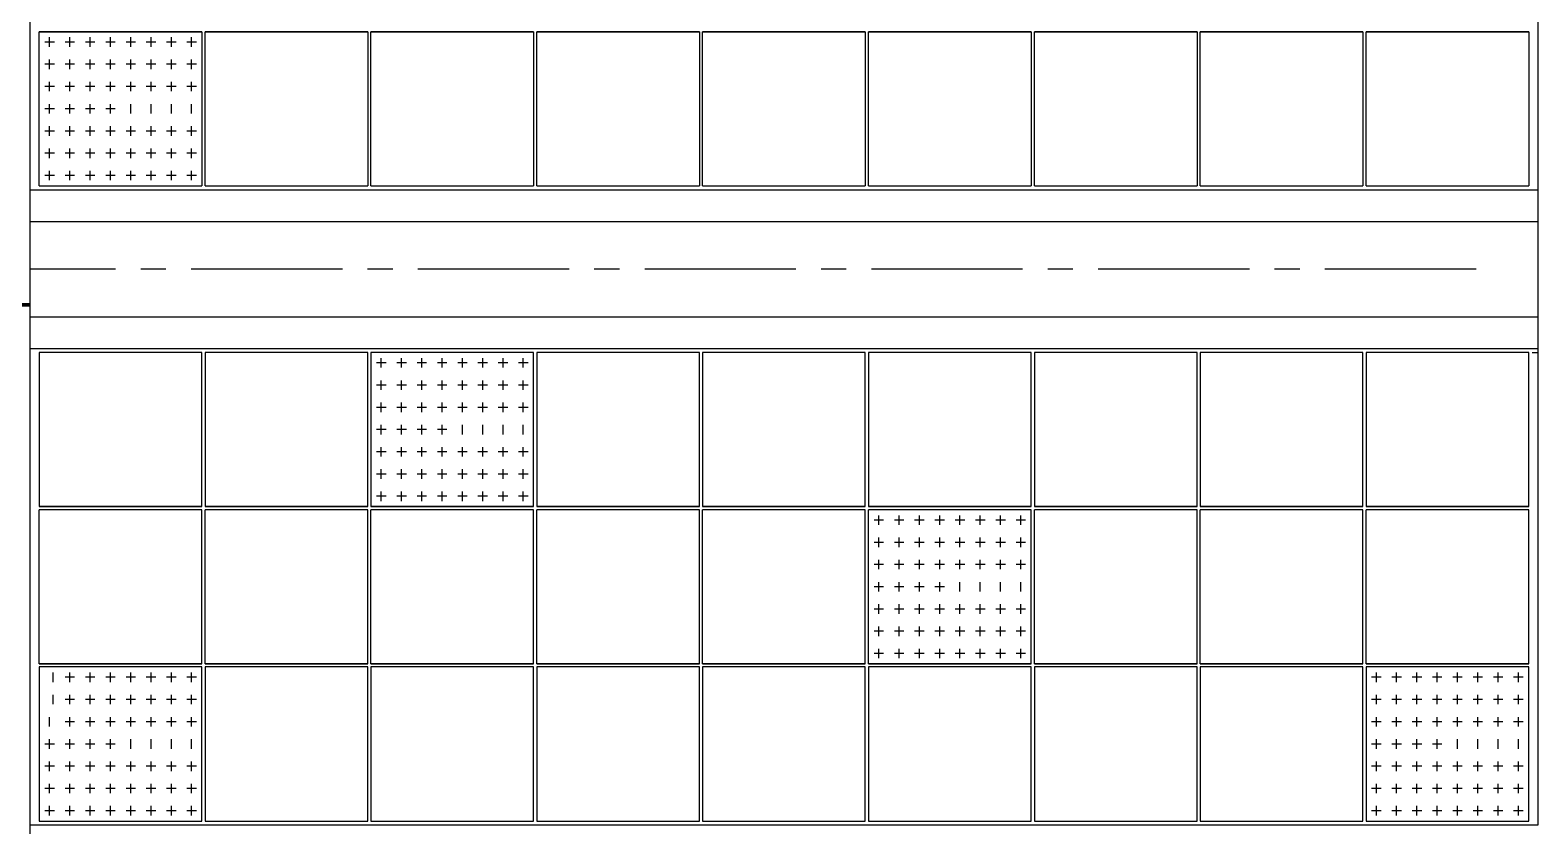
# Model space of a CAD drawing. Header units: millimetres. Extents: x 4237 to 5078, y 1819 to 2413.
# Drawn here: x 4529.2 to 4624.2, y 2078.8 to 2128.9 of the extents above; entities that cross this region are included whole.
import ezdxf

# ---------------------------------------------------------------- set-up
doc = ezdxf.new("R2010")
doc.units = ezdxf.units.MM
doc.header["$LTSCALE"] = 0.5
doc.linetypes.add('CENTER2', pattern=[28.575, 19.05, -3.175, 3.175, -3.175])
doc.layers.add('反冲洗管线', color=161, linetype='Continuous', lineweight=70)
for name, color, linetype in [('尺寸标注', 3, 'Continuous'), ('槽等滤池内部构造', 41, 'Continuous'), ('滤板等构造', 5, 'Continuous'), ('点划线', 4, 'CENTER2')]:
    doc.layers.add(name, color=color, linetype=linetype)

msp = doc.modelspace()

# ---------------------------------------------------------------- linework, layer by layer
for p, q in [((4529.217, 2078.809), (4529.217, 2148.809)), ((4624.217, 2148.809), (4624.217, 2078.809)), ((4624.217, 2078.809), (4529.217, 2078.809))]:
    msp.add_line(p, q)
at = {"color": 0}
msp.add_line((4623.867, 2108.559), (4624.217, 2108.559), dxfattribs=at)
for p in [(4531.721, 2128.109), (4533, 2128.109), (4534.278, 2128.109), (4535.557, 2128.109), (4536.835, 2128.109), (4538.114, 2128.109), (4531.721, 2126.709), (4531.721, 2126.709), (4533, 2126.709), (4534.278, 2126.709), (4535.557, 2126.709), (4536.835, 2126.709), (4538.114, 2126.709), (4531.721, 2125.309), (4531.721, 2125.309), (4533, 2125.309), (4534.278, 2125.309), (4535.557, 2125.309), (4536.835, 2125.309), (4538.114, 2125.309), (4531.721, 2123.909), (4531.721, 2123.909), (4533, 2123.909), (4534.278, 2123.909), (4531.721, 2122.509), (4531.721, 2122.509), (4533, 2122.509), (4534.278, 2122.509), (4535.557, 2122.509), (4536.835, 2122.509), (4538.114, 2122.509), (4531.721, 2121.109), (4531.721, 2121.109), (4533, 2121.109), (4534.278, 2121.109), (4535.557, 2121.109), (4536.835, 2121.109), (4538.114, 2121.109), (4531.721, 2119.709), (4533, 2119.709), (4534.278, 2119.709), (4535.557, 2119.709), (4536.835, 2119.709), (4538.114, 2119.709), (4552.621, 2107.909), (4553.9, 2107.909), (4555.178, 2107.909), (4556.457, 2107.909), (4557.735, 2107.909), (4559.014, 2107.909), (4552.621, 2106.509), (4552.621, 2106.509), (4553.9, 2106.509), (4555.178, 2106.509), (4556.457, 2106.509), (4557.735, 2106.509), (4559.014, 2106.509), (4552.621, 2105.109), (4552.621, 2105.109), (4553.9, 2105.109), (4555.178, 2105.109), (4556.457, 2105.109), (4557.735, 2105.109), (4559.014, 2105.109), (4552.621, 2103.709), (4552.621, 2103.709), (4553.9, 2103.709), (4555.178, 2103.709), (4552.621, 2102.309), (4552.621, 2102.309), (4553.9, 2102.309), (4555.178, 2102.309), (4556.457, 2102.309), (4557.735, 2102.309), (4559.014, 2102.309), (4552.621, 2100.909), (4552.621, 2100.909), (4553.9, 2100.909), (4555.178, 2100.909), (4556.457, 2100.909), (4557.735, 2100.909), (4559.014, 2100.909), (4552.621, 2099.509), (4553.9, 2099.509), (4555.178, 2099.509), (4556.457, 2099.509), (4557.735, 2099.509), (4559.014, 2099.509), (4583.971, 2098.009), (4585.25, 2098.009), (4586.528, 2098.009), (4587.807, 2098.009), (4589.085, 2098.009), (4590.364, 2098.009), (4583.971, 2096.609), (4583.971, 2096.609), (4585.25, 2096.609), (4586.528, 2096.609), (4587.807, 2096.609), (4589.085, 2096.609), (4590.364, 2096.609), (4583.971, 2095.209), (4583.971, 2095.209), (4585.25, 2095.209), (4586.528, 2095.209), (4587.807, 2095.209), (4589.085, 2095.209), (4590.364, 2095.209), (4583.971, 2093.809), (4583.971, 2093.809), (4585.25, 2093.809), (4586.528, 2093.809), (4583.971, 2092.409), (4583.971, 2092.409), (4585.25, 2092.409), (4586.528, 2092.409), (4587.807, 2092.409), (4589.085, 2092.409), (4590.364, 2092.409), (4583.971, 2091.009), (4583.971, 2091.009), (4585.25, 2091.009), (4586.528, 2091.009), (4587.807, 2091.009), (4589.085, 2091.009), (4590.364, 2091.009), (4583.971, 2089.609), (4585.25, 2089.609), (4586.528, 2089.609), (4587.807, 2089.609), (4589.085, 2089.609), (4590.364, 2089.609), (4531.721, 2088.109), (4533, 2088.109), (4534.278, 2088.109), (4535.557, 2088.109), (4536.835, 2088.109), (4538.114, 2088.109), (4615.321, 2088.109), (4616.6, 2088.109), (4617.878, 2088.109), (4619.157, 2088.109), (4620.435, 2088.109), (4621.714, 2088.109), (4531.721, 2086.709), (4531.721, 2086.709), (4533, 2086.709), (4534.278, 2086.709), (4535.557, 2086.709), (4536.835, 2086.709), (4538.114, 2086.709), (4615.321, 2086.709), (4615.321, 2086.709), (4616.6, 2086.709), (4617.878, 2086.709), (4619.157, 2086.709), (4620.435, 2086.709), (4621.714, 2086.709), (4531.721, 2085.309), (4531.721, 2085.309), (4533, 2085.309), (4534.278, 2085.309), (4535.557, 2085.309), (4536.835, 2085.309), (4538.114, 2085.309), (4615.321, 2085.309), (4615.321, 2085.309), (4616.6, 2085.309), (4617.878, 2085.309), (4619.157, 2085.309), (4620.435, 2085.309), (4621.714, 2085.309), (4531.721, 2083.909), (4531.721, 2083.909), (4533, 2083.909), (4534.278, 2083.909), (4615.321, 2083.909), (4615.321, 2083.909), (4616.6, 2083.909), (4617.878, 2083.909), (4531.721, 2082.509), (4531.721, 2082.509), (4533, 2082.509), (4534.278, 2082.509), (4535.557, 2082.509), (4536.835, 2082.509), (4538.114, 2082.509), (4615.321, 2082.509), (4615.321, 2082.509), (4616.6, 2082.509), (4617.878, 2082.509), (4619.157, 2082.509), (4620.435, 2082.509), (4621.714, 2082.509), (4531.721, 2081.109), (4531.721, 2081.109), (4533, 2081.109), (4534.278, 2081.109), (4535.557, 2081.109), (4536.835, 2081.109), (4538.114, 2081.109), (4615.321, 2081.109), (4615.321, 2081.109), (4616.6, 2081.109), (4617.878, 2081.109), (4619.157, 2081.109), (4620.435, 2081.109), (4621.714, 2081.109), (4531.721, 2079.709), (4533, 2079.709), (4534.278, 2079.709), (4535.557, 2079.709), (4536.835, 2079.709), (4538.114, 2079.709), (4615.321, 2079.709), (4616.6, 2079.709), (4617.878, 2079.709), (4619.157, 2079.709), (4620.435, 2079.709), (4621.714, 2079.709)]:
    msp.add_point(p)
at = {"layer": '反冲洗管线'}
msp.add_line((4523.917, 2111.559), (4529.217, 2111.559), dxfattribs=at)
at = {"layer": '尺寸标注', "color": 0}
for p, q in [((4529.217, 1934.809), (4529.217, 2148.809)), ((4624.217, 2078.809), (4529.217, 2078.809))]:
    msp.add_line(p, q, dxfattribs=at)
at = {"layer": '槽等滤池内部构造'}
for p, q in [((4529.217, 2118.809), (4624.217, 2118.809)), ((4529.217, 2116.809), (4624.217, 2116.809)), ((4529.217, 2110.809), (4624.217, 2110.809)), ((4529.217, 2108.809), (4624.217, 2108.809))]:
    msp.add_line(p, q, dxfattribs=at)
at = {"layer": '滤板等构造'}
for p, q in [((4540.042, 2128.759), (4529.792, 2128.759)), ((4529.792, 2128.759), (4540.042, 2128.759)), ((4529.792, 2119.059), (4529.792, 2128.759)), ((4530.742, 2128.109), (4530.142, 2128.109)), ((4530.442, 2127.809), (4530.442, 2128.409)), ((4532.021, 2128.109), (4531.421, 2128.109)), ((4531.721, 2127.809), (4531.721, 2128.409)), ((4533.3, 2128.109), (4532.7, 2128.109)), ((4533, 2127.809), (4533, 2128.409)), ((4534.578, 2128.109), (4533.978, 2128.109)), ((4534.278, 2127.809), (4534.278, 2128.409)), ((4535.857, 2128.109), (4535.257, 2128.109)), ((4535.557, 2127.809), (4535.557, 2128.409)), ((4537.135, 2128.109), (4536.535, 2128.109)), ((4536.835, 2127.809), (4536.835, 2128.409)), ((4538.414, 2128.109), (4537.814, 2128.109)), ((4538.114, 2127.809), (4538.114, 2128.409)), ((4539.692, 2128.109), (4539.092, 2128.109)), ((4539.392, 2127.809), (4539.392, 2128.409)), ((4540.042, 2128.759), (4540.042, 2119.059)), ((4550.492, 2128.759), (4540.242, 2128.759)), ((4540.242, 2128.759), (4550.492, 2128.759)), ((4540.242, 2119.059), (4540.242, 2128.759)), ((4550.492, 2128.759), (4550.492, 2119.059)), ((4560.942, 2128.759), (4550.692, 2128.759)), ((4550.692, 2128.759), (4560.942, 2128.759)), ((4550.692, 2119.059), (4550.692, 2128.759)), ((4560.942, 2128.759), (4560.942, 2119.059)), ((4571.392, 2128.759), (4561.142, 2128.759)), ((4561.142, 2128.759), (4571.392, 2128.759)), ((4561.142, 2119.059), (4561.142, 2128.759)), ((4571.392, 2128.759), (4571.392, 2119.059)), ((4581.842, 2128.759), (4571.592, 2128.759)), ((4571.592, 2128.759), (4581.842, 2128.759)), ((4571.592, 2119.059), (4571.592, 2128.759)), ((4581.842, 2128.759), (4581.842, 2119.059)), ((4592.292, 2128.759), (4582.042, 2128.759)), ((4582.042, 2128.759), (4592.292, 2128.759)), ((4582.042, 2119.059), (4582.042, 2128.759)), ((4592.292, 2128.759), (4592.292, 2119.059)), ((4602.742, 2128.759), (4592.492, 2128.759)), ((4592.492, 2128.759), (4602.742, 2128.759)), ((4592.492, 2119.059), (4592.492, 2128.759)), ((4602.742, 2128.759), (4602.742, 2119.059)), ((4613.192, 2128.759), (4602.942, 2128.759)), ((4602.942, 2128.759), (4613.192, 2128.759)), ((4602.942, 2119.059), (4602.942, 2128.759)), ((4613.192, 2128.759), (4613.192, 2119.059)), ((4623.642, 2128.759), (4613.392, 2128.759)), ((4613.392, 2128.759), (4623.642, 2128.759)), ((4613.392, 2119.059), (4613.392, 2128.759)), ((4623.642, 2128.759), (4623.642, 2119.059)), ((4530.742, 2126.709), (4530.142, 2126.709)), ((4530.442, 2126.409), (4530.442, 2127.009)), ((4532.021, 2126.709), (4531.421, 2126.709)), ((4531.721, 2126.409), (4531.721, 2127.009)), ((4533.3, 2126.709), (4532.7, 2126.709)), ((4533, 2126.409), (4533, 2127.009)), ((4534.578, 2126.709), (4533.978, 2126.709)), ((4534.278, 2126.409), (4534.278, 2127.009)), ((4535.857, 2126.709), (4535.257, 2126.709)), ((4535.557, 2126.409), (4535.557, 2127.009)), ((4537.135, 2126.709), (4536.535, 2126.709)), ((4536.835, 2126.409), (4536.835, 2127.009)), ((4538.414, 2126.709), (4537.814, 2126.709)), ((4538.114, 2126.409), (4538.114, 2127.009)), ((4539.692, 2126.709), (4539.092, 2126.709)), ((4539.392, 2126.409), (4539.392, 2127.009)), ((4530.742, 2125.309), (4530.142, 2125.309)), ((4530.442, 2125.009), (4530.442, 2125.609)), ((4532.021, 2125.309), (4531.421, 2125.309)), ((4531.721, 2125.009), (4531.721, 2125.609)), ((4533.3, 2125.309), (4532.7, 2125.309)), ((4533, 2125.009), (4533, 2125.609)), ((4534.578, 2125.309), (4533.978, 2125.309)), ((4534.278, 2125.009), (4534.278, 2125.609)), ((4535.857, 2125.309), (4535.257, 2125.309)), ((4535.557, 2125.009), (4535.557, 2125.609)), ((4537.135, 2125.309), (4536.535, 2125.309)), ((4536.835, 2125.009), (4536.835, 2125.609)), ((4538.414, 2125.309), (4537.814, 2125.309)), ((4538.114, 2125.009), (4538.114, 2125.609)), ((4539.692, 2125.309), (4539.092, 2125.309)), ((4539.392, 2125.009), (4539.392, 2125.609)), ((4530.442, 2123.609), (4530.442, 2124.209)), ((4531.721, 2123.609), (4531.721, 2124.209)), ((4533, 2123.609), (4533, 2124.209)), ((4534.278, 2123.609), (4534.278, 2124.209)), ((4535.557, 2123.609), (4535.557, 2124.209)), ((4536.835, 2123.609), (4536.835, 2124.209)), ((4538.114, 2123.609), (4538.114, 2124.209)), ((4539.392, 2123.609), (4539.392, 2124.209)), ((4530.742, 2123.909), (4530.142, 2123.909)), ((4532.021, 2123.909), (4531.421, 2123.909)), ((4533.3, 2123.909), (4532.7, 2123.909)), ((4534.578, 2123.909), (4533.978, 2123.909)), ((4530.742, 2122.509), (4530.142, 2122.509)), ((4530.442, 2122.209), (4530.442, 2122.809)), ((4532.021, 2122.509), (4531.421, 2122.509)), ((4531.721, 2122.209), (4531.721, 2122.809)), ((4533.3, 2122.509), (4532.7, 2122.509)), ((4533, 2122.209), (4533, 2122.809)), ((4534.578, 2122.509), (4533.978, 2122.509)), ((4534.278, 2122.209), (4534.278, 2122.809)), ((4535.857, 2122.509), (4535.257, 2122.509)), ((4535.557, 2122.209), (4535.557, 2122.809)), ((4537.135, 2122.509), (4536.535, 2122.509)), ((4536.835, 2122.209), (4536.835, 2122.809)), ((4538.414, 2122.509), (4537.814, 2122.509)), ((4538.114, 2122.209), (4538.114, 2122.809)), ((4539.692, 2122.509), (4539.092, 2122.509)), ((4539.392, 2122.209), (4539.392, 2122.809)), ((4530.442, 2120.809), (4530.442, 2121.409)), ((4531.721, 2120.809), (4531.721, 2121.409)), ((4533, 2120.809), (4533, 2121.409)), ((4534.278, 2120.809), (4534.278, 2121.409)), ((4535.557, 2120.809), (4535.557, 2121.409)), ((4536.835, 2120.809), (4536.835, 2121.409)), ((4538.114, 2120.809), (4538.114, 2121.409)), ((4539.392, 2120.809), (4539.392, 2121.409)), ((4530.742, 2121.109), (4530.142, 2121.109)), ((4532.021, 2121.109), (4531.421, 2121.109)), ((4533.3, 2121.109), (4532.7, 2121.109)), ((4534.578, 2121.109), (4533.978, 2121.109)), ((4535.857, 2121.109), (4535.257, 2121.109)), ((4537.135, 2121.109), (4536.535, 2121.109)), ((4538.414, 2121.109), (4537.814, 2121.109)), ((4539.692, 2121.109), (4539.092, 2121.109)), ((4530.742, 2119.709), (4530.142, 2119.709)), ((4530.442, 2119.409), (4530.442, 2120.009)), ((4532.021, 2119.709), (4531.421, 2119.709)), ((4531.721, 2119.409), (4531.721, 2120.009)), ((4533.3, 2119.709), (4532.7, 2119.709)), ((4533, 2119.409), (4533, 2120.009)), ((4534.578, 2119.709), (4533.978, 2119.709)), ((4534.278, 2119.409), (4534.278, 2120.009)), ((4535.857, 2119.709), (4535.257, 2119.709)), ((4535.557, 2119.409), (4535.557, 2120.009)), ((4537.135, 2119.709), (4536.535, 2119.709)), ((4536.835, 2119.409), (4536.835, 2120.009)), ((4538.414, 2119.709), (4537.814, 2119.709)), ((4538.114, 2119.409), (4538.114, 2120.009)), ((4539.692, 2119.709), (4539.092, 2119.709)), ((4539.392, 2119.409), (4539.392, 2120.009)), ((4529.792, 2119.059), (4540.042, 2119.059)), ((4540.242, 2119.059), (4550.492, 2119.059)), ((4550.692, 2119.059), (4560.942, 2119.059)), ((4561.142, 2119.059), (4571.392, 2119.059)), ((4571.592, 2119.059), (4581.842, 2119.059)), ((4582.042, 2119.059), (4592.292, 2119.059)), ((4592.492, 2119.059), (4602.742, 2119.059)), ((4602.942, 2119.059), (4613.192, 2119.059)), ((4613.392, 2119.059), (4623.642, 2119.059)), ((4540.042, 2108.559), (4529.792, 2108.559)), ((4529.792, 2108.559), (4529.792, 2098.859)), ((4540.042, 2098.859), (4540.042, 2108.559)), ((4550.492, 2108.559), (4540.242, 2108.559)), ((4540.242, 2108.559), (4540.242, 2098.859)), ((4550.492, 2098.859), (4550.492, 2108.559)), ((4560.942, 2108.559), (4550.692, 2108.559)), ((4550.692, 2108.559), (4550.692, 2098.859)), ((4551.342, 2107.609), (4551.342, 2108.209)), ((4552.621, 2107.609), (4552.621, 2108.209)), ((4553.9, 2107.609), (4553.9, 2108.209)), ((4555.178, 2107.609), (4555.178, 2108.209)), ((4556.457, 2107.609), (4556.457, 2108.209)), ((4557.735, 2107.609), (4557.735, 2108.209)), ((4559.014, 2107.609), (4559.014, 2108.209)), ((4560.292, 2107.609), (4560.292, 2108.209)), ((4560.942, 2098.859), (4560.942, 2108.559)), ((4571.392, 2108.559), (4561.142, 2108.559)), ((4561.142, 2108.559), (4561.142, 2098.859)), ((4571.392, 2098.859), (4571.392, 2108.559)), ((4581.842, 2108.559), (4571.592, 2108.559)), ((4571.592, 2108.559), (4571.592, 2098.859)), ((4581.842, 2098.859), (4581.842, 2108.559)), ((4592.292, 2108.559), (4582.042, 2108.559)), ((4582.042, 2108.559), (4582.042, 2098.859)), ((4592.292, 2098.859), (4592.292, 2108.559)), ((4602.742, 2108.559), (4592.492, 2108.559)), ((4592.492, 2108.559), (4592.492, 2098.859)), ((4602.742, 2098.859), (4602.742, 2108.559)), ((4613.192, 2108.559), (4602.942, 2108.559)), ((4602.942, 2108.559), (4602.942, 2098.859)), ((4613.192, 2098.859), (4613.192, 2108.559)), ((4623.642, 2108.559), (4613.392, 2108.559)), ((4613.392, 2108.559), (4613.392, 2098.859)), ((4623.642, 2098.859), (4623.642, 2108.559)), ((4551.642, 2107.909), (4551.042, 2107.909)), ((4552.921, 2107.909), (4552.321, 2107.909)), ((4554.2, 2107.909), (4553.6, 2107.909)), ((4555.478, 2107.909), (4554.878, 2107.909)), ((4556.757, 2107.909), (4556.157, 2107.909)), ((4558.035, 2107.909), (4557.435, 2107.909)), ((4559.314, 2107.909), (4558.714, 2107.909)), ((4560.592, 2107.909), (4559.992, 2107.909)), ((4551.642, 2106.509), (4551.042, 2106.509)), ((4551.342, 2106.209), (4551.342, 2106.809)), ((4552.921, 2106.509), (4552.321, 2106.509)), ((4552.621, 2106.209), (4552.621, 2106.809)), ((4554.2, 2106.509), (4553.6, 2106.509)), ((4553.9, 2106.209), (4553.9, 2106.809)), ((4555.478, 2106.509), (4554.878, 2106.509)), ((4555.178, 2106.209), (4555.178, 2106.809)), ((4556.757, 2106.509), (4556.157, 2106.509)), ((4556.457, 2106.209), (4556.457, 2106.809)), ((4558.035, 2106.509), (4557.435, 2106.509)), ((4557.735, 2106.209), (4557.735, 2106.809)), ((4559.314, 2106.509), (4558.714, 2106.509)), ((4559.014, 2106.209), (4559.014, 2106.809)), ((4560.592, 2106.509), (4559.992, 2106.509)), ((4560.292, 2106.209), (4560.292, 2106.809)), ((4551.342, 2104.809), (4551.342, 2105.409)), ((4552.621, 2104.809), (4552.621, 2105.409)), ((4553.9, 2104.809), (4553.9, 2105.409)), ((4555.178, 2104.809), (4555.178, 2105.409)), ((4556.457, 2104.809), (4556.457, 2105.409)), ((4557.735, 2104.809), (4557.735, 2105.409)), ((4559.014, 2104.809), (4559.014, 2105.409)), ((4560.292, 2104.809), (4560.292, 2105.409)), ((4551.642, 2105.109), (4551.042, 2105.109)), ((4552.921, 2105.109), (4552.321, 2105.109)), ((4554.2, 2105.109), (4553.6, 2105.109)), ((4555.478, 2105.109), (4554.878, 2105.109)), ((4556.757, 2105.109), (4556.157, 2105.109)), ((4558.035, 2105.109), (4557.435, 2105.109)), ((4559.314, 2105.109), (4558.714, 2105.109)), ((4560.592, 2105.109), (4559.992, 2105.109)), ((4551.642, 2103.709), (4551.042, 2103.709)), ((4551.342, 2103.409), (4551.342, 2104.009)), ((4552.921, 2103.709), (4552.321, 2103.709)), ((4552.621, 2103.409), (4552.621, 2104.009)), ((4554.2, 2103.709), (4553.6, 2103.709)), ((4553.9, 2103.409), (4553.9, 2104.009)), ((4555.478, 2103.709), (4554.878, 2103.709)), ((4555.178, 2103.409), (4555.178, 2104.009)), ((4556.457, 2103.409), (4556.457, 2104.009)), ((4557.735, 2103.409), (4557.735, 2104.009)), ((4559.014, 2103.409), (4559.014, 2104.009)), ((4560.292, 2103.409), (4560.292, 2104.009)), ((4551.342, 2102.009), (4551.342, 2102.609)), ((4552.621, 2102.009), (4552.621, 2102.609)), ((4553.9, 2102.009), (4553.9, 2102.609)), ((4555.178, 2102.009), (4555.178, 2102.609)), ((4556.457, 2102.009), (4556.457, 2102.609)), ((4557.735, 2102.009), (4557.735, 2102.609)), ((4559.014, 2102.009), (4559.014, 2102.609)), ((4560.292, 2102.009), (4560.292, 2102.609)), ((4551.642, 2102.309), (4551.042, 2102.309)), ((4552.921, 2102.309), (4552.321, 2102.309)), ((4554.2, 2102.309), (4553.6, 2102.309)), ((4555.478, 2102.309), (4554.878, 2102.309)), ((4556.757, 2102.309), (4556.157, 2102.309)), ((4558.035, 2102.309), (4557.435, 2102.309)), ((4559.314, 2102.309), (4558.714, 2102.309)), ((4560.592, 2102.309), (4559.992, 2102.309)), ((4551.642, 2100.909), (4551.042, 2100.909)), ((4551.342, 2100.609), (4551.342, 2101.209)), ((4552.921, 2100.909), (4552.321, 2100.909)), ((4552.621, 2100.609), (4552.621, 2101.209)), ((4554.2, 2100.909), (4553.6, 2100.909)), ((4553.9, 2100.609), (4553.9, 2101.209)), ((4555.478, 2100.909), (4554.878, 2100.909)), ((4555.178, 2100.609), (4555.178, 2101.209)), ((4556.757, 2100.909), (4556.157, 2100.909)), ((4556.457, 2100.609), (4556.457, 2101.209)), ((4558.035, 2100.909), (4557.435, 2100.909)), ((4557.735, 2100.609), (4557.735, 2101.209)), ((4559.314, 2100.909), (4558.714, 2100.909)), ((4559.014, 2100.609), (4559.014, 2101.209)), ((4560.592, 2100.909), (4559.992, 2100.909)), ((4560.292, 2100.609), (4560.292, 2101.209)), ((4551.642, 2099.509), (4551.042, 2099.509)), ((4551.342, 2099.209), (4551.342, 2099.809)), ((4552.921, 2099.509), (4552.321, 2099.509)), ((4552.621, 2099.209), (4552.621, 2099.809)), ((4554.2, 2099.509), (4553.6, 2099.509)), ((4553.9, 2099.209), (4553.9, 2099.809)), ((4555.478, 2099.509), (4554.878, 2099.509)), ((4555.178, 2099.209), (4555.178, 2099.809)), ((4556.757, 2099.509), (4556.157, 2099.509)), ((4556.457, 2099.209), (4556.457, 2099.809)), ((4558.035, 2099.509), (4557.435, 2099.509)), ((4557.735, 2099.209), (4557.735, 2099.809)), ((4559.314, 2099.509), (4558.714, 2099.509)), ((4559.014, 2099.209), (4559.014, 2099.809)), ((4560.592, 2099.509), (4559.992, 2099.509)), ((4560.292, 2099.209), (4560.292, 2099.809)), ((4540.042, 2098.859), (4529.792, 2098.859)), ((4529.792, 2098.859), (4540.042, 2098.859)), ((4529.792, 2088.959), (4529.792, 2098.659)), ((4540.042, 2098.659), (4529.792, 2098.659)), ((4540.042, 2088.959), (4540.042, 2098.659)), ((4550.492, 2098.859), (4540.242, 2098.859)), ((4540.242, 2098.859), (4550.492, 2098.859)), ((4540.242, 2088.959), (4540.242, 2098.659)), ((4550.492, 2098.659), (4540.242, 2098.659)), ((4550.492, 2088.959), (4550.492, 2098.659)), ((4560.942, 2098.859), (4550.692, 2098.859)), ((4550.692, 2098.859), (4560.942, 2098.859)), ((4550.692, 2088.959), (4550.692, 2098.659)), ((4560.942, 2098.659), (4550.692, 2098.659)), ((4560.942, 2088.959), (4560.942, 2098.659)), ((4571.392, 2098.859), (4561.142, 2098.859)), ((4561.142, 2098.859), (4571.392, 2098.859)), ((4561.142, 2088.959), (4561.142, 2098.659)), ((4571.392, 2098.659), (4561.142, 2098.659)), ((4571.392, 2088.959), (4571.392, 2098.659)), ((4581.842, 2098.859), (4571.592, 2098.859)), ((4571.592, 2098.859), (4581.842, 2098.859)), ((4571.592, 2088.959), (4571.592, 2098.659)), ((4581.842, 2098.659), (4571.592, 2098.659)), ((4581.842, 2088.959), (4581.842, 2098.659)), ((4592.292, 2098.859), (4582.042, 2098.859)), ((4582.042, 2098.859), (4592.292, 2098.859)), ((4582.042, 2088.959), (4582.042, 2098.659)), ((4592.292, 2098.659), (4582.042, 2098.659)), ((4592.292, 2088.959), (4592.292, 2098.659)), ((4602.742, 2098.859), (4592.492, 2098.859)), ((4592.492, 2098.859), (4602.742, 2098.859)), ((4592.492, 2088.959), (4592.492, 2098.659)), ((4602.742, 2098.659), (4592.492, 2098.659)), ((4602.742, 2088.959), (4602.742, 2098.659)), ((4613.192, 2098.859), (4602.942, 2098.859)), ((4602.942, 2098.859), (4613.192, 2098.859)), ((4602.942, 2088.959), (4602.942, 2098.659)), ((4613.192, 2098.659), (4602.942, 2098.659)), ((4613.192, 2088.959), (4613.192, 2098.659)), ((4623.642, 2098.859), (4613.392, 2098.859)), ((4613.392, 2098.859), (4623.642, 2098.859)), ((4613.392, 2088.959), (4613.392, 2098.659)), ((4623.642, 2098.659), (4613.392, 2098.659)), ((4623.642, 2088.959), (4623.642, 2098.659)), ((4582.992, 2098.009), (4582.392, 2098.009)), ((4582.692, 2097.709), (4582.692, 2098.309)), ((4584.271, 2098.009), (4583.671, 2098.009)), ((4583.971, 2097.709), (4583.971, 2098.309)), ((4585.55, 2098.009), (4584.95, 2098.009)), ((4585.25, 2097.709), (4585.25, 2098.309)), ((4586.828, 2098.009), (4586.228, 2098.009)), ((4586.528, 2097.709), (4586.528, 2098.309)), ((4588.107, 2098.009), (4587.507, 2098.009)), ((4587.807, 2097.709), (4587.807, 2098.309)), ((4589.385, 2098.009), (4588.785, 2098.009)), ((4589.085, 2097.709), (4589.085, 2098.309)), ((4590.664, 2098.009), (4590.064, 2098.009)), ((4590.364, 2097.709), (4590.364, 2098.309)), ((4591.942, 2098.009), (4591.342, 2098.009)), ((4591.642, 2097.709), (4591.642, 2098.309)), ((4582.692, 2096.309), (4582.692, 2096.909)), ((4583.971, 2096.309), (4583.971, 2096.909)), ((4585.25, 2096.309), (4585.25, 2096.909)), ((4586.528, 2096.309), (4586.528, 2096.909)), ((4587.807, 2096.309), (4587.807, 2096.909)), ((4589.085, 2096.309), (4589.085, 2096.909)), ((4590.364, 2096.309), (4590.364, 2096.909)), ((4591.642, 2096.309), (4591.642, 2096.909)), ((4582.992, 2096.609), (4582.392, 2096.609)), ((4584.271, 2096.609), (4583.671, 2096.609)), ((4585.55, 2096.609), (4584.95, 2096.609)), ((4586.828, 2096.609), (4586.228, 2096.609)), ((4588.107, 2096.609), (4587.507, 2096.609)), ((4589.385, 2096.609), (4588.785, 2096.609)), ((4590.664, 2096.609), (4590.064, 2096.609)), ((4591.942, 2096.609), (4591.342, 2096.609)), ((4582.992, 2095.209), (4582.392, 2095.209)), ((4582.692, 2094.909), (4582.692, 2095.509)), ((4584.271, 2095.209), (4583.671, 2095.209)), ((4583.971, 2094.909), (4583.971, 2095.509)), ((4585.55, 2095.209), (4584.95, 2095.209)), ((4585.25, 2094.909), (4585.25, 2095.509)), ((4586.828, 2095.209), (4586.228, 2095.209)), ((4586.528, 2094.909), (4586.528, 2095.509)), ((4588.107, 2095.209), (4587.507, 2095.209)), ((4587.807, 2094.909), (4587.807, 2095.509)), ((4589.385, 2095.209), (4588.785, 2095.209)), ((4589.085, 2094.909), (4589.085, 2095.509)), ((4590.664, 2095.209), (4590.064, 2095.209)), ((4590.364, 2094.909), (4590.364, 2095.509)), ((4591.942, 2095.209), (4591.342, 2095.209)), ((4591.642, 2094.909), (4591.642, 2095.509)), ((4582.992, 2093.809), (4582.392, 2093.809)), ((4582.692, 2093.509), (4582.692, 2094.109)), ((4584.271, 2093.809), (4583.671, 2093.809)), ((4583.971, 2093.509), (4583.971, 2094.109)), ((4585.55, 2093.809), (4584.95, 2093.809)), ((4585.25, 2093.509), (4585.25, 2094.109)), ((4586.828, 2093.809), (4586.228, 2093.809)), ((4586.528, 2093.509), (4586.528, 2094.109)), ((4587.807, 2093.509), (4587.807, 2094.109)), ((4589.085, 2093.509), (4589.085, 2094.109)), ((4590.364, 2093.509), (4590.364, 2094.109)), ((4591.642, 2093.509), (4591.642, 2094.109)), ((4582.992, 2092.409), (4582.392, 2092.409)), ((4582.692, 2092.109), (4582.692, 2092.709)), ((4584.271, 2092.409), (4583.671, 2092.409)), ((4583.971, 2092.109), (4583.971, 2092.709)), ((4585.55, 2092.409), (4584.95, 2092.409)), ((4585.25, 2092.109), (4585.25, 2092.709)), ((4586.828, 2092.409), (4586.228, 2092.409)), ((4586.528, 2092.109), (4586.528, 2092.709)), ((4588.107, 2092.409), (4587.507, 2092.409)), ((4587.807, 2092.109), (4587.807, 2092.709)), ((4589.385, 2092.409), (4588.785, 2092.409)), ((4589.085, 2092.109), (4589.085, 2092.709)), ((4590.664, 2092.409), (4590.064, 2092.409)), ((4590.364, 2092.109), (4590.364, 2092.709)), ((4591.942, 2092.409), (4591.342, 2092.409)), ((4591.642, 2092.109), (4591.642, 2092.709)), ((4582.992, 2091.009), (4582.392, 2091.009)), ((4582.692, 2090.709), (4582.692, 2091.309)), ((4584.271, 2091.009), (4583.671, 2091.009)), ((4583.971, 2090.709), (4583.971, 2091.309)), ((4585.55, 2091.009), (4584.95, 2091.009)), ((4585.25, 2090.709), (4585.25, 2091.309)), ((4586.828, 2091.009), (4586.228, 2091.009)), ((4586.528, 2090.709), (4586.528, 2091.309)), ((4588.107, 2091.009), (4587.507, 2091.009)), ((4587.807, 2090.709), (4587.807, 2091.309)), ((4589.385, 2091.009), (4588.785, 2091.009)), ((4589.085, 2090.709), (4589.085, 2091.309)), ((4590.664, 2091.009), (4590.064, 2091.009)), ((4590.364, 2090.709), (4590.364, 2091.309)), ((4591.942, 2091.009), (4591.342, 2091.009)), ((4591.642, 2090.709), (4591.642, 2091.309)), ((4582.992, 2089.609), (4582.392, 2089.609)), ((4582.692, 2089.309), (4582.692, 2089.909)), ((4584.271, 2089.609), (4583.671, 2089.609)), ((4583.971, 2089.309), (4583.971, 2089.909)), ((4585.55, 2089.609), (4584.95, 2089.609)), ((4585.25, 2089.309), (4585.25, 2089.909)), ((4586.828, 2089.609), (4586.228, 2089.609)), ((4586.528, 2089.309), (4586.528, 2089.909)), ((4588.107, 2089.609), (4587.507, 2089.609)), ((4587.807, 2089.309), (4587.807, 2089.909)), ((4589.385, 2089.609), (4588.785, 2089.609)), ((4589.085, 2089.309), (4589.085, 2089.909)), ((4590.664, 2089.609), (4590.064, 2089.609)), ((4590.364, 2089.309), (4590.364, 2089.909)), ((4591.942, 2089.609), (4591.342, 2089.609)), ((4591.642, 2089.309), (4591.642, 2089.909)), ((4540.042, 2088.959), (4529.792, 2088.959)), ((4529.792, 2088.959), (4540.042, 2088.959)), ((4540.042, 2088.759), (4529.792, 2088.759)), ((4529.792, 2088.759), (4529.792, 2079.059)), ((4530.667, 2087.809), (4530.667, 2088.409)), ((4532.021, 2088.109), (4531.421, 2088.109)), ((4531.721, 2087.809), (4531.721, 2088.409)), ((4533.3, 2088.109), (4532.7, 2088.109)), ((4533, 2087.809), (4533, 2088.409)), ((4534.578, 2088.109), (4533.978, 2088.109)), ((4534.278, 2087.809), (4534.278, 2088.409)), ((4535.857, 2088.109), (4535.257, 2088.109)), ((4535.557, 2087.809), (4535.557, 2088.409)), ((4537.135, 2088.109), (4536.535, 2088.109)), ((4536.835, 2087.809), (4536.835, 2088.409)), ((4538.414, 2088.109), (4537.814, 2088.109)), ((4538.114, 2087.809), (4538.114, 2088.409)), ((4539.692, 2088.109), (4539.092, 2088.109)), ((4539.392, 2087.809), (4539.392, 2088.409)), ((4540.042, 2079.059), (4540.042, 2088.759)), ((4550.492, 2088.959), (4540.242, 2088.959)), ((4540.242, 2088.959), (4550.492, 2088.959)), ((4550.492, 2088.759), (4540.242, 2088.759)), ((4540.242, 2088.759), (4540.242, 2079.059)), ((4550.492, 2079.059), (4550.492, 2088.759)), ((4560.942, 2088.959), (4550.692, 2088.959)), ((4550.692, 2088.959), (4560.942, 2088.959)), ((4560.942, 2088.759), (4550.692, 2088.759)), ((4550.692, 2088.759), (4550.692, 2079.059)), ((4560.942, 2079.059), (4560.942, 2088.759)), ((4571.392, 2088.959), (4561.142, 2088.959)), ((4561.142, 2088.959), (4571.392, 2088.959)), ((4571.392, 2088.759), (4561.142, 2088.759)), ((4561.142, 2088.759), (4561.142, 2079.059)), ((4571.392, 2079.059), (4571.392, 2088.759)), ((4581.842, 2088.959), (4571.592, 2088.959)), ((4571.592, 2088.959), (4581.842, 2088.959)), ((4581.842, 2088.759), (4571.592, 2088.759)), ((4571.592, 2088.759), (4571.592, 2079.059)), ((4581.842, 2079.059), (4581.842, 2088.759)), ((4592.292, 2088.959), (4582.042, 2088.959)), ((4582.042, 2088.959), (4592.292, 2088.959)), ((4592.292, 2088.759), (4582.042, 2088.759)), ((4582.042, 2088.759), (4582.042, 2079.059)), ((4592.292, 2079.059), (4592.292, 2088.759)), ((4602.742, 2088.959), (4592.492, 2088.959)), ((4592.492, 2088.959), (4602.742, 2088.959)), ((4602.742, 2088.759), (4592.492, 2088.759)), ((4592.492, 2088.759), (4592.492, 2079.059)), ((4602.742, 2079.059), (4602.742, 2088.759)), ((4613.192, 2088.959), (4602.942, 2088.959)), ((4602.942, 2088.959), (4613.192, 2088.959)), ((4613.192, 2088.759), (4602.942, 2088.759)), ((4602.942, 2088.759), (4602.942, 2079.059)), ((4613.192, 2079.059), (4613.192, 2088.759)), ((4623.642, 2088.959), (4613.392, 2088.959)), ((4613.392, 2088.959), (4623.642, 2088.959)), ((4623.642, 2088.759), (4613.392, 2088.759)), ((4613.392, 2088.759), (4613.392, 2079.059)), ((4614.342, 2088.109), (4613.742, 2088.109)), ((4614.042, 2087.809), (4614.042, 2088.409)), ((4615.621, 2088.109), (4615.021, 2088.109)), ((4615.321, 2087.809), (4615.321, 2088.409)), ((4616.9, 2088.109), (4616.3, 2088.109)), ((4616.6, 2087.809), (4616.6, 2088.409)), ((4618.178, 2088.109), (4617.578, 2088.109)), ((4617.878, 2087.809), (4617.878, 2088.409)), ((4619.457, 2088.109), (4618.857, 2088.109)), ((4619.157, 2087.809), (4619.157, 2088.409)), ((4620.735, 2088.109), (4620.135, 2088.109)), ((4620.435, 2087.809), (4620.435, 2088.409)), ((4622.014, 2088.109), (4621.414, 2088.109)), ((4621.714, 2087.809), (4621.714, 2088.409)), ((4623.292, 2088.109), (4622.692, 2088.109)), ((4622.992, 2087.809), (4622.992, 2088.409)), ((4623.642, 2079.059), (4623.642, 2088.759)), ((4530.667, 2086.409), (4530.667, 2087.009)), ((4532.021, 2086.709), (4531.421, 2086.709)), ((4531.721, 2086.409), (4531.721, 2087.009)), ((4533.3, 2086.709), (4532.7, 2086.709)), ((4533, 2086.409), (4533, 2087.009)), ((4534.578, 2086.709), (4533.978, 2086.709)), ((4534.278, 2086.409), (4534.278, 2087.009)), ((4535.857, 2086.709), (4535.257, 2086.709)), ((4535.557, 2086.409), (4535.557, 2087.009)), ((4537.135, 2086.709), (4536.535, 2086.709)), ((4536.835, 2086.409), (4536.835, 2087.009)), ((4538.414, 2086.709), (4537.814, 2086.709)), ((4538.114, 2086.409), (4538.114, 2087.009)), ((4539.692, 2086.709), (4539.092, 2086.709)), ((4539.392, 2086.409), (4539.392, 2087.009)), ((4614.342, 2086.709), (4613.742, 2086.709)), ((4614.042, 2086.409), (4614.042, 2087.009)), ((4615.621, 2086.709), (4615.021, 2086.709)), ((4615.321, 2086.409), (4615.321, 2087.009)), ((4616.9, 2086.709), (4616.3, 2086.709)), ((4616.6, 2086.409), (4616.6, 2087.009)), ((4618.178, 2086.709), (4617.578, 2086.709)), ((4617.878, 2086.409), (4617.878, 2087.009)), ((4619.457, 2086.709), (4618.857, 2086.709)), ((4619.157, 2086.409), (4619.157, 2087.009)), ((4620.735, 2086.709), (4620.135, 2086.709)), ((4620.435, 2086.409), (4620.435, 2087.009)), ((4622.014, 2086.709), (4621.414, 2086.709)), ((4621.714, 2086.409), (4621.714, 2087.009)), ((4623.292, 2086.709), (4622.692, 2086.709)), ((4622.992, 2086.409), (4622.992, 2087.009)), ((4530.442, 2085.009), (4530.442, 2085.609)), ((4532.021, 2085.309), (4531.421, 2085.309)), ((4531.721, 2085.009), (4531.721, 2085.609)), ((4533.3, 2085.309), (4532.7, 2085.309)), ((4533, 2085.009), (4533, 2085.609)), ((4534.578, 2085.309), (4533.978, 2085.309)), ((4534.278, 2085.009), (4534.278, 2085.609)), ((4535.857, 2085.309), (4535.257, 2085.309)), ((4535.557, 2085.009), (4535.557, 2085.609)), ((4537.135, 2085.309), (4536.535, 2085.309)), ((4536.835, 2085.009), (4536.835, 2085.609)), ((4538.414, 2085.309), (4537.814, 2085.309)), ((4538.114, 2085.009), (4538.114, 2085.609)), ((4539.692, 2085.309), (4539.092, 2085.309)), ((4539.392, 2085.009), (4539.392, 2085.609)), ((4614.342, 2085.309), (4613.742, 2085.309)), ((4614.042, 2085.009), (4614.042, 2085.609)), ((4615.621, 2085.309), (4615.021, 2085.309)), ((4615.321, 2085.009), (4615.321, 2085.609)), ((4616.9, 2085.309), (4616.3, 2085.309)), ((4616.6, 2085.009), (4616.6, 2085.609)), ((4618.178, 2085.309), (4617.578, 2085.309)), ((4617.878, 2085.009), (4617.878, 2085.609)), ((4619.457, 2085.309), (4618.857, 2085.309)), ((4619.157, 2085.009), (4619.157, 2085.609)), ((4620.735, 2085.309), (4620.135, 2085.309)), ((4620.435, 2085.009), (4620.435, 2085.609)), ((4622.014, 2085.309), (4621.414, 2085.309)), ((4621.714, 2085.009), (4621.714, 2085.609)), ((4623.292, 2085.309), (4622.692, 2085.309)), ((4622.992, 2085.009), (4622.992, 2085.609)), ((4530.742, 2083.909), (4530.142, 2083.909)), ((4530.442, 2083.609), (4530.442, 2084.209)), ((4532.021, 2083.909), (4531.421, 2083.909)), ((4531.721, 2083.609), (4531.721, 2084.209)), ((4533.3, 2083.909), (4532.7, 2083.909)), ((4533, 2083.609), (4533, 2084.209)), ((4534.578, 2083.909), (4533.978, 2083.909)), ((4534.278, 2083.609), (4534.278, 2084.209)), ((4535.557, 2083.609), (4535.557, 2084.209)), ((4536.835, 2083.609), (4536.835, 2084.209)), ((4538.114, 2083.609), (4538.114, 2084.209)), ((4539.392, 2083.609), (4539.392, 2084.209)), ((4614.342, 2083.909), (4613.742, 2083.909)), ((4614.042, 2083.609), (4614.042, 2084.209)), ((4615.621, 2083.909), (4615.021, 2083.909)), ((4615.321, 2083.609), (4615.321, 2084.209)), ((4616.9, 2083.909), (4616.3, 2083.909)), ((4616.6, 2083.609), (4616.6, 2084.209)), ((4618.178, 2083.909), (4617.578, 2083.909)), ((4617.878, 2083.609), (4617.878, 2084.209)), ((4619.157, 2083.609), (4619.157, 2084.209)), ((4620.435, 2083.609), (4620.435, 2084.209)), ((4621.714, 2083.609), (4621.714, 2084.209)), ((4622.992, 2083.609), (4622.992, 2084.209)), ((4530.742, 2082.509), (4530.142, 2082.509)), ((4530.442, 2082.209), (4530.442, 2082.809)), ((4532.021, 2082.509), (4531.421, 2082.509)), ((4531.721, 2082.209), (4531.721, 2082.809)), ((4533.3, 2082.509), (4532.7, 2082.509)), ((4533, 2082.209), (4533, 2082.809)), ((4534.578, 2082.509), (4533.978, 2082.509)), ((4534.278, 2082.209), (4534.278, 2082.809)), ((4535.857, 2082.509), (4535.257, 2082.509)), ((4535.557, 2082.209), (4535.557, 2082.809)), ((4537.135, 2082.509), (4536.535, 2082.509)), ((4536.835, 2082.209), (4536.835, 2082.809)), ((4538.414, 2082.509), (4537.814, 2082.509)), ((4538.114, 2082.209), (4538.114, 2082.809)), ((4539.692, 2082.509), (4539.092, 2082.509)), ((4539.392, 2082.209), (4539.392, 2082.809)), ((4614.342, 2082.509), (4613.742, 2082.509)), ((4614.042, 2082.209), (4614.042, 2082.809)), ((4615.621, 2082.509), (4615.021, 2082.509)), ((4615.321, 2082.209), (4615.321, 2082.809)), ((4616.9, 2082.509), (4616.3, 2082.509)), ((4616.6, 2082.209), (4616.6, 2082.809)), ((4618.178, 2082.509), (4617.578, 2082.509)), ((4617.878, 2082.209), (4617.878, 2082.809)), ((4619.457, 2082.509), (4618.857, 2082.509)), ((4619.157, 2082.209), (4619.157, 2082.809)), ((4620.735, 2082.509), (4620.135, 2082.509)), ((4620.435, 2082.209), (4620.435, 2082.809)), ((4622.014, 2082.509), (4621.414, 2082.509)), ((4621.714, 2082.209), (4621.714, 2082.809)), ((4623.292, 2082.509), (4622.692, 2082.509)), ((4622.992, 2082.209), (4622.992, 2082.809)), ((4530.742, 2081.109), (4530.142, 2081.109)), ((4530.442, 2080.809), (4530.442, 2081.409)), ((4532.021, 2081.109), (4531.421, 2081.109)), ((4531.721, 2080.809), (4531.721, 2081.409)), ((4533.3, 2081.109), (4532.7, 2081.109)), ((4533, 2080.809), (4533, 2081.409)), ((4534.578, 2081.109), (4533.978, 2081.109)), ((4534.278, 2080.809), (4534.278, 2081.409)), ((4535.857, 2081.109), (4535.257, 2081.109)), ((4535.557, 2080.809), (4535.557, 2081.409)), ((4537.135, 2081.109), (4536.535, 2081.109)), ((4536.835, 2080.809), (4536.835, 2081.409)), ((4538.414, 2081.109), (4537.814, 2081.109)), ((4538.114, 2080.809), (4538.114, 2081.409)), ((4539.692, 2081.109), (4539.092, 2081.109)), ((4539.392, 2080.809), (4539.392, 2081.409)), ((4614.342, 2081.109), (4613.742, 2081.109)), ((4614.042, 2080.809), (4614.042, 2081.409)), ((4615.621, 2081.109), (4615.021, 2081.109)), ((4615.321, 2080.809), (4615.321, 2081.409)), ((4616.9, 2081.109), (4616.3, 2081.109)), ((4616.6, 2080.809), (4616.6, 2081.409)), ((4618.178, 2081.109), (4617.578, 2081.109)), ((4617.878, 2080.809), (4617.878, 2081.409)), ((4619.457, 2081.109), (4618.857, 2081.109)), ((4619.157, 2080.809), (4619.157, 2081.409)), ((4620.735, 2081.109), (4620.135, 2081.109)), ((4620.435, 2080.809), (4620.435, 2081.409)), ((4622.014, 2081.109), (4621.414, 2081.109)), ((4621.714, 2080.809), (4621.714, 2081.409)), ((4623.292, 2081.109), (4622.692, 2081.109)), ((4622.992, 2080.809), (4622.992, 2081.409)), ((4530.742, 2079.709), (4530.142, 2079.709)), ((4530.442, 2079.409), (4530.442, 2080.009)), ((4532.021, 2079.709), (4531.421, 2079.709)), ((4531.721, 2079.409), (4531.721, 2080.009)), ((4533.3, 2079.709), (4532.7, 2079.709)), ((4533, 2079.409), (4533, 2080.009)), ((4534.578, 2079.709), (4533.978, 2079.709)), ((4534.278, 2079.409), (4534.278, 2080.009)), ((4535.857, 2079.709), (4535.257, 2079.709)), ((4535.557, 2079.409), (4535.557, 2080.009)), ((4537.135, 2079.709), (4536.535, 2079.709)), ((4536.835, 2079.409), (4536.835, 2080.009)), ((4538.414, 2079.709), (4537.814, 2079.709)), ((4538.114, 2079.409), (4538.114, 2080.009)), ((4539.692, 2079.709), (4539.092, 2079.709)), ((4539.392, 2079.409), (4539.392, 2080.009)), ((4614.342, 2079.709), (4613.742, 2079.709)), ((4614.042, 2079.409), (4614.042, 2080.009)), ((4615.621, 2079.709), (4615.021, 2079.709)), ((4615.321, 2079.409), (4615.321, 2080.009)), ((4616.9, 2079.709), (4616.3, 2079.709)), ((4616.6, 2079.409), (4616.6, 2080.009)), ((4618.178, 2079.709), (4617.578, 2079.709)), ((4617.878, 2079.409), (4617.878, 2080.009)), ((4619.457, 2079.709), (4618.857, 2079.709)), ((4619.157, 2079.409), (4619.157, 2080.009)), ((4620.735, 2079.709), (4620.135, 2079.709)), ((4620.435, 2079.409), (4620.435, 2080.009)), ((4622.014, 2079.709), (4621.414, 2079.709)), ((4621.714, 2079.409), (4621.714, 2080.009)), ((4623.292, 2079.709), (4622.692, 2079.709)), ((4622.992, 2079.409), (4622.992, 2080.009)), ((4529.792, 2079.059), (4540.042, 2079.059)), ((4540.242, 2079.059), (4550.492, 2079.059)), ((4550.692, 2079.059), (4560.942, 2079.059)), ((4561.142, 2079.059), (4571.392, 2079.059)), ((4571.592, 2079.059), (4581.842, 2079.059)), ((4582.042, 2079.059), (4592.292, 2079.059)), ((4592.492, 2079.059), (4602.742, 2079.059)), ((4602.942, 2079.059), (4613.192, 2079.059)), ((4613.392, 2079.059), (4623.642, 2079.059))]:
    msp.add_line(p, q, dxfattribs=at)
at = {"layer": '点划线'}
msp.add_line((4620.327, 2113.809), (4529.217, 2113.809), dxfattribs=at)

doc.saveas('drawing.dxf')
